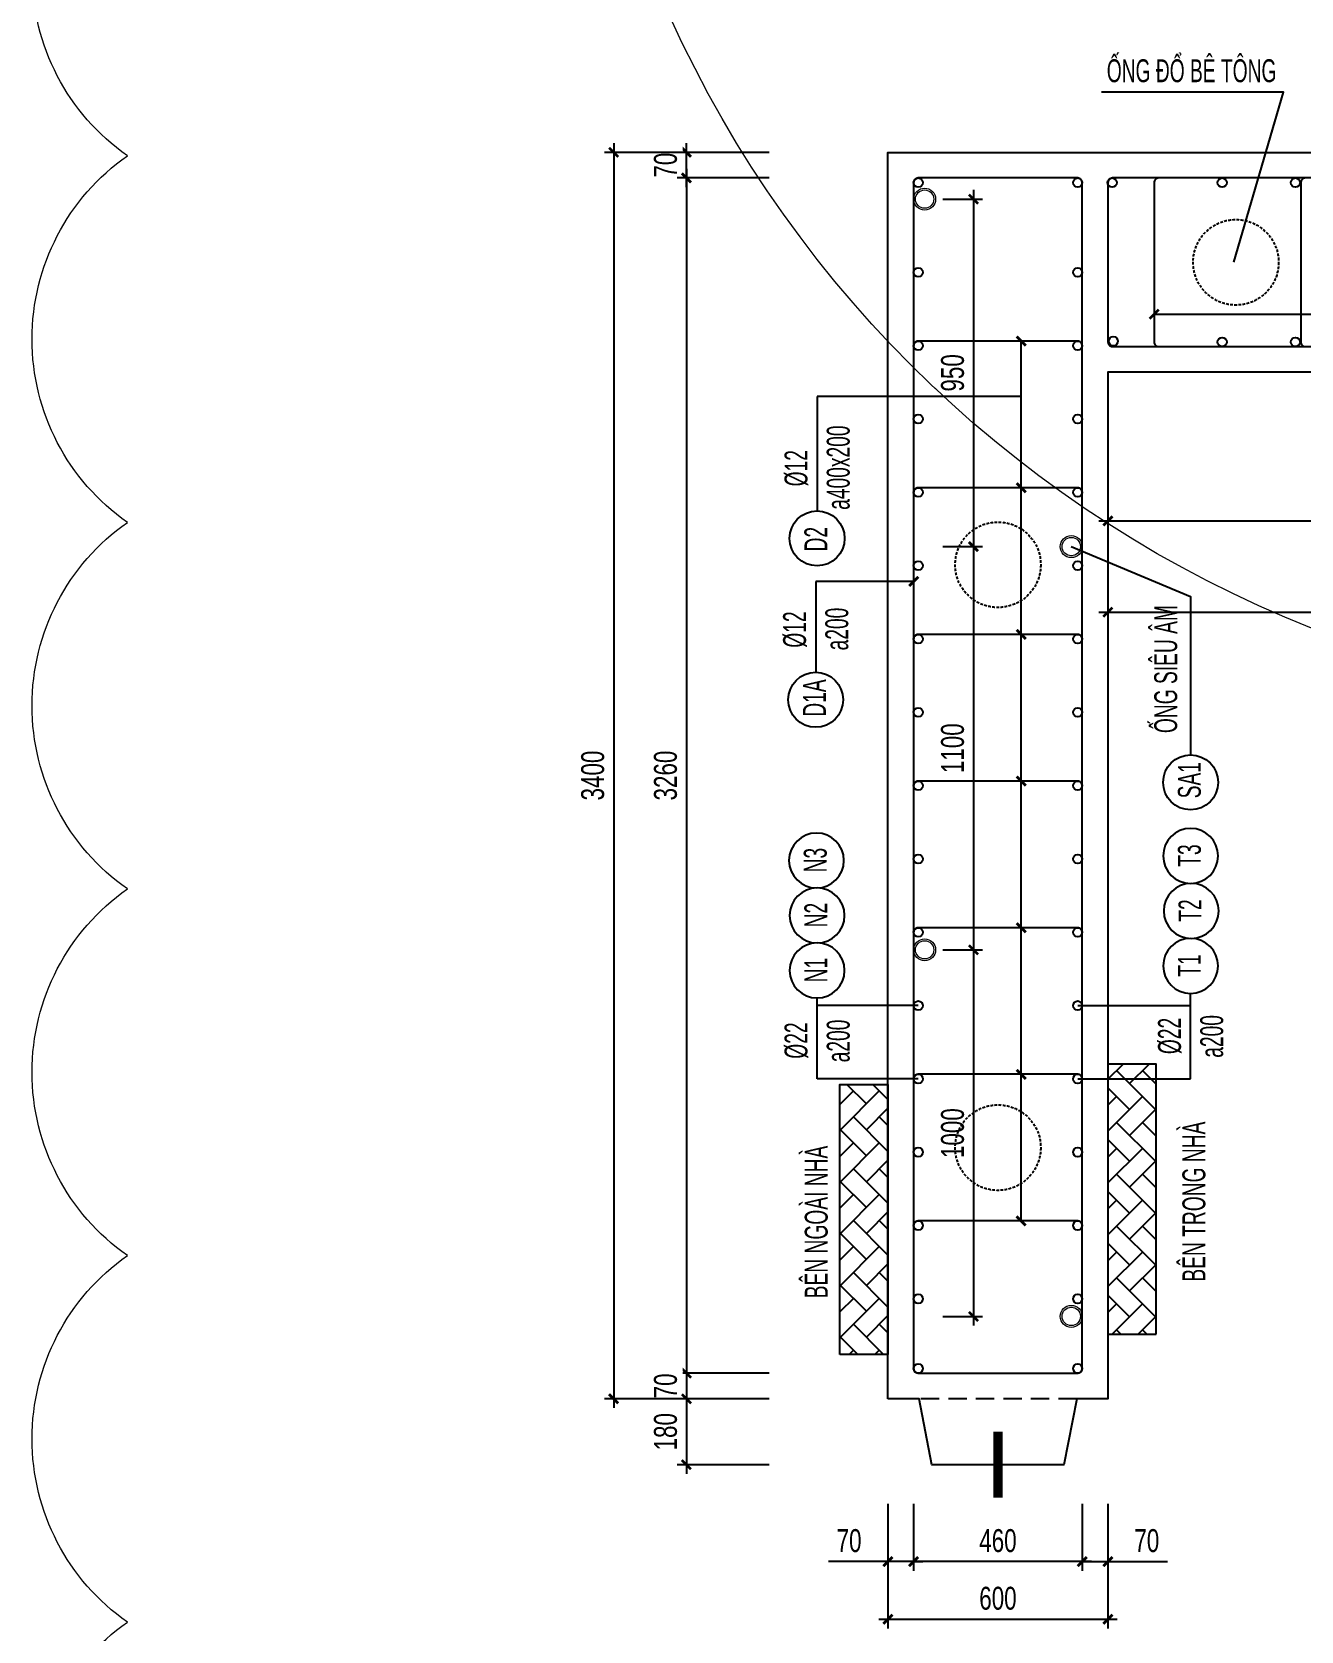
# Model space of a CAD drawing. Header units: millimetres. Extents: x -147841 to 368790, y -162721 to 84261.
# Drawn here: x 318106 to 321568, y -108874 to -104512 of the extents above; entities that cross this region are included whole.
import ezdxf
from ezdxf.enums import TextEntityAlignment as Align

# ---------------------------------------------------------------- set-up
doc = ezdxf.new("R2010")
doc.units = ezdxf.units.MM
doc.header["$LTSCALE"] = 1000
doc.header["$MEASUREMENT"] = 0
doc.header["$PDMODE"] = 1
doc.header["$PDSIZE"] = -10
doc.linetypes.add('DASHED', pattern=[0.75, 0.5, -0.25])
doc.linetypes.add('HIDDEN', pattern=[0.375, 0.25, -0.125])
doc.layers.get('0').update_dxf_attribs({"linetype": 'CONTINUOUS', "lineweight": 18})
doc.layers.get('DEFPOINTS').update_dxf_attribs({"color": 5, "linetype": 'CONTINUOUS', "lineweight": 18})
for name, color, linetype, lineweight in [('0-THAY', 7, 'CONTINUOUS', 18), ('ccu11-Dim', 8, 'CONTINUOUS', 18), ('DIM', 8, 'CONTINUOUS', 18)]:
    doc.layers.add(name, color=color, linetype=linetype, lineweight=lineweight)
for name, color, linetype in [('ccu11-Hatch', 250, 'CONTINUOUS'), ('ccu11-Khuat', 9, 'DASHED'), ('ccu11-Manh', 8, 'CONTINUOUS'), ('ccu11-Thep', 4, 'CONTINUOUS'), ('ccu11-Thepdai', 6, 'CONTINUOUS'), ('KC-Cotthep', 8, 'CONTINUOUS'), ('KC-Dim', 8, 'CONTINUOUS'), ('KC-Text', 31, 'CONTINUOUS'), ('KC-Thay', 7, 'CONTINUOUS')]:
    doc.layers.add(name, color=color, linetype=linetype)
doc.styles.add('ARIAL', font='arial.ttf', dxfattribs={"width": 0.7})
doc.styles.add('ccu11-dim', font='vnsimli.shx', dxfattribs={"width": 0.65, "bigfont": 'bigfont.shx'})
doc.dimstyles.new('2.5-25', dxfattribs={"dimscale": 25, "dimtxt": 2.5, "dimasz": 1, "dimexe": 1, "dimexo": 2, "dimgap": 1, "dimtad": 1, "dimdec": 1, "dimrnd": 5, "dimdsep": 46, "dimtxsty": 'ARIAL', "dimblk": 'ARCHTICK', "dimcen": -1, "dimdle": 1, "dimclrd": 256, "dimclre": 256, "dimclrt": 3, "dimadec": 0, "dimazin": 2, "dimtfac": 0.1, "dimtdec": 1, "dimtmove": 0, "dimatfit": 1, "dimldrblk": 'ARCHTICK', "dimfxl": 1, "dimtvp": 0.833333, "dimtfill": 1, "dimtolj": 1, "dimtzin": 12, "dimarcsym": 0})
doc.dimstyles.new('ccu11-100x4', dxfattribs={"dimscale": 100, "dimtxt": 2.5, "dimasz": 1, "dimexe": 1, "dimexo": 2, "dimgap": 1, "dimtad": 1, "dimdec": 0, "dimlfac": 0.25, "dimdsep": 46, "dimtxsty": 'ccu11-dim', "dimblk": 'ARCHTICK', "dimcen": -1, "dimdle": 1, "dimclrd": 256, "dimclre": 256, "dimclrt": 31, "dimadec": 0, "dimazin": 2, "dimtfac": 0.1, "dimtdec": 0, "dimtmove": 0, "dimatfit": 1, "dimldrblk": 'ARCHTICK', "dimfxl": 1, "dimtvp": 0.833333, "dimtolj": 1, "dimtzin": 12, "dimarcsym": 0})

# ---------------------------------------------------------------- blocks, each defined once
blk = doc.blocks.new('_ARCHTICK')
at = {"color": 0, "linetype": 'ByBlock', "const_width": 0.3}
blk.add_lwpolyline([(-0.5, -0.5), (0.5, 0.5)], dxfattribs=at)
blk = doc.blocks.new('*D719')
at = {"layer": 'DEFPOINTS', "color": 0, "linetype": 'ByBlock', "ltscale": 30, "transparency": 16777216}
for p in [(320167.3, -104840), (320167.3, -104910)]:
    blk.add_point(p, dxfattribs=at)
at = {"layer": 'KC-Dim', "linetype": 'ByBlock', "lineweight": -2, "ltscale": 30, "transparency": 16777216}
for p, q in [((319891.6, -104935), (319891.6, -104815)), ((320117.3, -104840), (319866.6, -104840)), ((320117.3, -104910), (319866.6, -104910))]:
    blk.add_line(p, q, dxfattribs=at)
at = {"layer": 'KC-Dim', "linetype": 'ByBlock', "lineweight": -2, "ltscale": 30, "transparency": 16777216, "xscale": 25, "yscale": 25, "zscale": 25}
for p, rotation in [((319891.6, -104840), 90), ((319891.6, -104910), 270)]:
    blk.add_blockref('_ARCHTICK', p, dxfattribs=dict(at, rotation=rotation))
at = {"layer": 'KC-Dim', "color": 3, "linetype": 'ByBlock', "ltscale": 30, "transparency": 16777216, "insert": (319834.7, -104875), "char_height": 62.5, "attachment_point": 5, "rotation": 90, "style": 'ARIAL', "bg_fill": 3, "box_fill_scale": 1.25, "bg_fill_color": 256, "bg_fill_true_color": 13158600, "bg_fill_transparency": 0}
blk.add_mtext('\\A1;70', dxfattribs=at)
at = {"layer": 'DEFPOINTS', "color": 0, "linetype": 'ByBlock', "ltscale": 30, "transparency": 16777216}
blk.add_point((319891.6, -104840), dxfattribs=at)
blk = doc.blocks.new('*D720')
at = {"layer": 'DEFPOINTS', "color": 0, "linetype": 'ByBlock', "ltscale": 30, "transparency": 16777216}
for p in [(320167.3, -104910), (319891.6, -108170), (320167.3, -108170)]:
    blk.add_point(p, dxfattribs=at)
at = {"layer": 'KC-Dim', "linetype": 'ByBlock', "lineweight": -2, "ltscale": 30, "transparency": 16777216}
for p, q in [((319891.6, -104885), (319891.6, -108195)), ((320117.3, -104910), (319866.6, -104910)), ((320117.3, -108170), (319866.6, -108170))]:
    blk.add_line(p, q, dxfattribs=at)
at = {"layer": 'KC-Dim', "linetype": 'ByBlock', "lineweight": -2, "ltscale": 30, "transparency": 16777216, "xscale": 25, "yscale": 25, "zscale": 25}
for p, rotation in [((319891.6, -104910), 90), ((319891.6, -108170), 270)]:
    blk.add_blockref('_ARCHTICK', p, dxfattribs=dict(at, rotation=rotation))
at = {"layer": 'KC-Dim', "color": 3, "linetype": 'ByBlock', "ltscale": 30, "transparency": 16777216, "insert": (319834.7, -106540), "char_height": 62.5, "attachment_point": 5, "rotation": 90, "style": 'ARIAL', "bg_fill": 3, "box_fill_scale": 1.25, "bg_fill_color": 256, "bg_fill_true_color": 13158600, "bg_fill_transparency": 0}
blk.add_mtext('\\A1;3260', dxfattribs=at)
blk = doc.blocks.new('*D721')
at = {"layer": 'DEFPOINTS', "color": 0, "linetype": 'ByBlock', "ltscale": 30, "transparency": 16777216}
for p in [(320441.4, -108476.5), (321041.4, -108476.5), (321041.4, -108841.5)]:
    blk.add_point(p, dxfattribs=at)
at = {"layer": 'KC-Dim', "linetype": 'ByBlock', "lineweight": -2, "ltscale": 30, "transparency": 16777216}
for p, q in [((320441.4, -108526.5), (320441.4, -108866.5)), ((321041.4, -108526.5), (321041.4, -108866.5)), ((320416.4, -108841.5), (321066.4, -108841.5))]:
    blk.add_line(p, q, dxfattribs=at)
at = {"layer": 'KC-Dim', "linetype": 'ByBlock', "lineweight": -2, "ltscale": 30, "transparency": 16777216, "xscale": 25, "yscale": 25, "zscale": 25, "rotation": 180}
blk.add_blockref('_ARCHTICK', (320441.4, -108841.5), dxfattribs=at)
at = {"layer": 'KC-Dim', "linetype": 'ByBlock', "lineweight": -2, "ltscale": 30, "transparency": 16777216, "xscale": 25, "yscale": 25, "zscale": 25}
blk.add_blockref('_ARCHTICK', (321041.4, -108841.5), dxfattribs=at)
at = {"layer": 'KC-Dim', "color": 3, "linetype": 'ByBlock', "ltscale": 30, "transparency": 16777216, "insert": (320741.4, -108784.6), "char_height": 62.5, "attachment_point": 5, "style": 'ARIAL', "bg_fill": 3, "box_fill_scale": 1.25, "bg_fill_color": 256, "bg_fill_true_color": 13158600, "bg_fill_transparency": 0}
blk.add_mtext('\\A1;600', dxfattribs=at)
blk = doc.blocks.new('*D722')
at = {"layer": 'DEFPOINTS', "color": 0, "linetype": 'ByBlock', "ltscale": 30, "transparency": 16777216}
for p in [(320511.4, -108476.5), (320971.4, -108476.5), (320511.4, -108684.3)]:
    blk.add_point(p, dxfattribs=at)
at = {"layer": 'KC-Dim', "linetype": 'ByBlock', "lineweight": -2, "ltscale": 30, "transparency": 16777216}
for p, q in [((320511.4, -108526.5), (320511.4, -108709.3)), ((320971.4, -108526.5), (320971.4, -108709.3)), ((320996.4, -108684.3), (320486.4, -108684.3))]:
    blk.add_line(p, q, dxfattribs=at)
at = {"layer": 'KC-Dim', "linetype": 'ByBlock', "lineweight": -2, "ltscale": 30, "transparency": 16777216, "xscale": 25, "yscale": 25, "zscale": 25, "rotation": 180}
blk.add_blockref('_ARCHTICK', (320511.4, -108684.3), dxfattribs=at)
at = {"layer": 'KC-Dim', "linetype": 'ByBlock', "lineweight": -2, "ltscale": 30, "transparency": 16777216, "xscale": 25, "yscale": 25, "zscale": 25}
blk.add_blockref('_ARCHTICK', (320971.4, -108684.3), dxfattribs=at)
at = {"layer": 'KC-Dim', "color": 3, "linetype": 'ByBlock', "ltscale": 30, "transparency": 16777216, "insert": (320741.4, -108627.4), "char_height": 62.5, "attachment_point": 5, "style": 'ARIAL', "bg_fill": 3, "box_fill_scale": 1.25, "bg_fill_color": 256, "bg_fill_true_color": 13158600, "bg_fill_transparency": 0}
blk.add_mtext('\\A1;460', dxfattribs=at)
blk = doc.blocks.new('*D723')
at = {"layer": 'DEFPOINTS', "color": 0, "linetype": 'ByBlock', "ltscale": 30, "transparency": 16777216}
for p in [(320971.4, -108476.5), (321041.4, -108476.5), (321041.4, -108684.3)]:
    blk.add_point(p, dxfattribs=at)
at = {"layer": 'KC-Dim', "linetype": 'ByBlock', "lineweight": -2, "ltscale": 30, "transparency": 16777216}
for p, q in [((320971.4, -108526.5), (320971.4, -108709.3)), ((321041.4, -108526.5), (321041.4, -108709.3)), ((320971.4, -108684.3), (320946.4, -108684.3)), ((320971.4, -108684.3), (321041.4, -108684.3)), ((321041.4, -108684.3), (321203.6, -108684.3))]:
    blk.add_line(p, q, dxfattribs=at)
at = {"layer": 'KC-Dim', "linetype": 'ByBlock', "lineweight": -2, "ltscale": 30, "transparency": 16777216, "xscale": 25, "yscale": 25, "zscale": 25}
blk.add_blockref('_ARCHTICK', (320971.4, -108684.3), dxfattribs=at)
at = {"layer": 'KC-Dim', "linetype": 'ByBlock', "lineweight": -2, "ltscale": 30, "transparency": 16777216, "xscale": 25, "yscale": 25, "zscale": 25, "rotation": 180}
blk.add_blockref('_ARCHTICK', (321041.4, -108684.3), dxfattribs=at)
at = {"layer": 'KC-Dim', "color": 3, "linetype": 'ByBlock', "ltscale": 30, "transparency": 16777216, "insert": (321147.5, -108627.4), "char_height": 62.5, "attachment_point": 5, "style": 'ARIAL', "bg_fill": 3, "box_fill_scale": 1.25, "bg_fill_color": 256, "bg_fill_true_color": 13158600, "bg_fill_transparency": 0}
blk.add_mtext('\\A1;70', dxfattribs=at)
blk = doc.blocks.new('*D724')
at = {"layer": 'DEFPOINTS', "color": 0, "linetype": 'ByBlock', "ltscale": 30, "transparency": 16777216}
for p in [(320441.4, -108476.5), (320511.4, -108476.5), (320441.4, -108684.3)]:
    blk.add_point(p, dxfattribs=at)
at = {"layer": 'KC-Dim', "linetype": 'ByBlock', "lineweight": -2, "ltscale": 30, "transparency": 16777216}
for p, q in [((320441.4, -108526.5), (320441.4, -108709.3)), ((320511.4, -108526.5), (320511.4, -108709.3)), ((320441.4, -108684.3), (320279.3, -108684.3)), ((320511.4, -108684.3), (320441.4, -108684.3)), ((320511.4, -108684.3), (320536.4, -108684.3))]:
    blk.add_line(p, q, dxfattribs=at)
at = {"layer": 'KC-Dim', "linetype": 'ByBlock', "lineweight": -2, "ltscale": 30, "transparency": 16777216, "xscale": 25, "yscale": 25, "zscale": 25}
blk.add_blockref('_ARCHTICK', (320441.4, -108684.3), dxfattribs=at)
at = {"layer": 'KC-Dim', "linetype": 'ByBlock', "lineweight": -2, "ltscale": 30, "transparency": 16777216, "xscale": 25, "yscale": 25, "zscale": 25, "rotation": 180}
blk.add_blockref('_ARCHTICK', (320511.4, -108684.3), dxfattribs=at)
at = {"layer": 'KC-Dim', "color": 3, "linetype": 'ByBlock', "ltscale": 30, "transparency": 16777216, "insert": (320335.3, -108627.4), "char_height": 62.5, "attachment_point": 5, "style": 'ARIAL', "bg_fill": 3, "box_fill_scale": 1.25, "bg_fill_color": 256, "bg_fill_true_color": 13158600, "bg_fill_transparency": 0}
blk.add_mtext('\\A1;70', dxfattribs=at)
blk = doc.blocks.new('*D725')
at = {"layer": 'DEFPOINTS', "color": 0, "ltscale": 3000, "transparency": 16777216}
for p in [(320167.3, -108170), (320167.3, -108240)]:
    blk.add_point(p, dxfattribs=at)
at = {"layer": 'KC-Dim', "lineweight": -2, "ltscale": 3000, "transparency": 16777216}
for p, q in [((320117.3, -108170), (319866.6, -108170)), ((319891.6, -108145), (319891.6, -108265)), ((320117.3, -108240), (319866.6, -108240))]:
    blk.add_line(p, q, dxfattribs=at)
at = {"layer": 'KC-Dim', "lineweight": -2, "ltscale": 3000, "transparency": 16777216, "xscale": 25, "yscale": 25, "zscale": 25}
for p, rotation in [((319891.6, -108170), 90), ((319891.6, -108240), 270)]:
    blk.add_blockref('_ARCHTICK', p, dxfattribs=dict(at, rotation=rotation))
at = {"layer": 'KC-Dim', "color": 3, "ltscale": 3000, "transparency": 16777216, "insert": (319834.7, -108205), "char_height": 62.5, "attachment_point": 5, "rotation": 90, "style": 'ARIAL', "bg_fill": 3, "box_fill_scale": 1.25, "bg_fill_color": 256, "bg_fill_true_color": 13158600, "bg_fill_transparency": 0}
blk.add_mtext('\\A1;70', dxfattribs=at)
at = {"layer": 'DEFPOINTS', "color": 0, "ltscale": 3000, "transparency": 16777216}
blk.add_point((319891.6, -108240), dxfattribs=at)
blk = doc.blocks.new('*D726')
at = {"layer": 'DEFPOINTS', "color": 0, "ltscale": 3000, "transparency": 16777216}
for p in [(320167.3, -108240), (319891.6, -108420), (320167.3, -108420)]:
    blk.add_point(p, dxfattribs=at)
at = {"layer": 'KC-Dim', "lineweight": -2, "ltscale": 3000, "transparency": 16777216}
for p, q in [((319891.6, -108215), (319891.6, -108445)), ((320117.3, -108240), (319866.6, -108240)), ((320117.3, -108420), (319866.6, -108420))]:
    blk.add_line(p, q, dxfattribs=at)
at = {"layer": 'KC-Dim', "color": 3, "ltscale": 3000, "transparency": 16777216, "insert": (319834.7, -108330), "char_height": 62.5, "attachment_point": 5, "rotation": 90, "style": 'ARIAL', "bg_fill": 3, "box_fill_scale": 1.25, "bg_fill_color": 256, "bg_fill_true_color": 13158600, "bg_fill_transparency": 0}
blk.add_mtext('\\A1;180', dxfattribs=at)
at = {"layer": 'KC-Dim', "lineweight": -2, "ltscale": 3000, "transparency": 16777216, "xscale": 25, "yscale": 25, "zscale": 25}
for p, rotation in [((319891.6, -108240), 90), ((319891.6, -108420), 270)]:
    blk.add_blockref('_ARCHTICK', p, dxfattribs=dict(at, rotation=rotation))
blk = doc.blocks.new('*D727')
at = {"layer": 'DEFPOINTS', "color": 0, "ltscale": 3000, "transparency": 16777216}
for p in [(320167.3, -104840), (319693.1, -108240), (320167.3, -108240)]:
    blk.add_point(p, dxfattribs=at)
at = {"layer": 'DIM', "lineweight": -2, "ltscale": 3000, "transparency": 16777216}
for p, q in [((319693.1, -104815), (319693.1, -108265)), ((320117.3, -104840), (319668.1, -104840)), ((320117.3, -108240), (319668.1, -108240))]:
    blk.add_line(p, q, dxfattribs=at)
at = {"layer": 'DIM', "lineweight": -2, "ltscale": 3000, "transparency": 16777216, "xscale": 25, "yscale": 25, "zscale": 25}
for p, rotation in [((319693.1, -104840), 90), ((319693.1, -108240), 270)]:
    blk.add_blockref('_ARCHTICK', p, dxfattribs=dict(at, rotation=rotation))
at = {"layer": 'DIM', "color": 3, "ltscale": 3000, "transparency": 16777216, "insert": (319636.1, -106540), "char_height": 62.5, "attachment_point": 5, "rotation": 90, "style": 'ARIAL', "bg_fill": 3, "box_fill_scale": 1.25, "bg_fill_color": 256, "bg_fill_true_color": 13158600, "bg_fill_transparency": 0}
blk.add_mtext('\\A1;3400', dxfattribs=at)
blk = doc.blocks.new('A$C260038B3')
at = {"layer": '0-THAY', "linetype": 'Continuous'}
for radius in [120, 100]:
    blk.add_circle((0, 0), radius, dxfattribs=at)
blk = doc.blocks.new('*D705')
at = {"layer": 'DEFPOINTS', "color": 0, "linetype": 'ByBlock', "ltscale": 30, "transparency": 16777216}
for p in [(320541.4, -104967.6), (320541.4, -105915.5), (320674.7, -105915.5)]:
    blk.add_point(p, dxfattribs=at)
at = {"layer": 'KC-Dim', "linetype": 'ByBlock', "lineweight": -2, "ltscale": 30, "transparency": 16777216}
for p, q in [((320674.7, -104942.6), (320674.7, -105940.5)), ((320591.4, -104967.6), (320699.7, -104967.6)), ((320591.4, -105915.5), (320699.7, -105915.5))]:
    blk.add_line(p, q, dxfattribs=at)
at = {"layer": 'KC-Dim', "linetype": 'ByBlock', "lineweight": -2, "ltscale": 30, "transparency": 16777216, "xscale": 25, "yscale": 25, "zscale": 25}
for p, rotation in [((320674.7, -104967.6), 90), ((320674.7, -105915.5), 270)]:
    blk.add_blockref('_ARCHTICK', p, dxfattribs=dict(at, rotation=rotation))
at = {"layer": 'KC-Dim', "color": 3, "linetype": 'ByBlock', "ltscale": 30, "transparency": 16777216, "insert": (320617.8, -105441.6), "char_height": 62.5, "attachment_point": 5, "rotation": 90, "style": 'ARIAL', "bg_fill": 3, "box_fill_scale": 1.25, "bg_fill_color": 256, "bg_fill_true_color": 13158600, "bg_fill_transparency": 0}
blk.add_mtext('\\A1;950', dxfattribs=at)
blk = doc.blocks.new('*D706')
at = {"layer": 'DEFPOINTS', "color": 0, "linetype": 'ByBlock', "ltscale": 30, "transparency": 16777216}
for p in [(320541.4, -105915.5), (320541.4, -107015.5), (320674.7, -107015.5)]:
    blk.add_point(p, dxfattribs=at)
at = {"layer": 'KC-Dim', "linetype": 'ByBlock', "lineweight": -2, "ltscale": 30, "transparency": 16777216}
for p, q in [((320674.7, -105890.5), (320674.7, -107040.5)), ((320591.4, -105915.5), (320699.7, -105915.5)), ((320591.4, -107015.5), (320699.7, -107015.5))]:
    blk.add_line(p, q, dxfattribs=at)
at = {"layer": 'KC-Dim', "linetype": 'ByBlock', "lineweight": -2, "ltscale": 30, "transparency": 16777216, "xscale": 25, "yscale": 25, "zscale": 25}
for p, rotation in [((320674.7, -105915.5), 90), ((320674.7, -107015.5), 270)]:
    blk.add_blockref('_ARCHTICK', p, dxfattribs=dict(at, rotation=rotation))
at = {"layer": 'KC-Dim', "color": 3, "linetype": 'ByBlock', "ltscale": 30, "transparency": 16777216, "insert": (320617.8, -106465.5), "char_height": 62.5, "attachment_point": 5, "rotation": 90, "style": 'ARIAL', "bg_fill": 3, "box_fill_scale": 1.25, "bg_fill_color": 256, "bg_fill_true_color": 13158600, "bg_fill_transparency": 0}
blk.add_mtext('\\A1;1100', dxfattribs=at)
blk = doc.blocks.new('*D707')
at = {"layer": 'DEFPOINTS', "color": 0, "linetype": 'ByBlock', "ltscale": 30, "transparency": 16777216}
for p in [(320541.4, -107015.5), (320541.4, -108015.5), (320674.7, -108015.5)]:
    blk.add_point(p, dxfattribs=at)
at = {"layer": 'KC-Dim', "linetype": 'ByBlock', "lineweight": -2, "ltscale": 30, "transparency": 16777216}
for p, q in [((320674.7, -106990.5), (320674.7, -108040.5)), ((320591.4, -107015.5), (320699.7, -107015.5)), ((320591.4, -108015.5), (320699.7, -108015.5))]:
    blk.add_line(p, q, dxfattribs=at)
at = {"layer": 'KC-Dim', "linetype": 'ByBlock', "lineweight": -2, "ltscale": 30, "transparency": 16777216, "xscale": 25, "yscale": 25, "zscale": 25}
for p, rotation in [((320674.7, -107015.5), 90), ((320674.7, -108015.5), 270)]:
    blk.add_blockref('_ARCHTICK', p, dxfattribs=dict(at, rotation=rotation))
at = {"layer": 'KC-Dim', "color": 3, "linetype": 'ByBlock', "ltscale": 30, "transparency": 16777216, "insert": (320617.8, -107515.5), "char_height": 62.5, "attachment_point": 5, "rotation": 90, "style": 'ARIAL', "bg_fill": 3, "box_fill_scale": 1.25, "bg_fill_color": 256, "bg_fill_true_color": 13158600, "bg_fill_transparency": 0}
blk.add_mtext('\\A1;1000', dxfattribs=at)
blk = doc.blocks.new('*D708')
at = {"layer": 'DEFPOINTS', "color": 0, "linetype": 'ByBlock', "ltscale": 30, "transparency": 16777216}
for p in [(321041.4, -105440), (325565.5, -105596.9), (325565.5, -105845.6)]:
    blk.add_point(p, dxfattribs=at)
at = {"layer": 'KC-Dim', "linetype": 'ByBlock', "lineweight": -2, "ltscale": 30, "transparency": 16777216}
for p, q in [((321041.4, -105490), (321041.4, -105870.6)), ((325565.5, -105646.9), (325565.5, -105870.6)), ((321016.4, -105845.6), (325590.5, -105845.6))]:
    blk.add_line(p, q, dxfattribs=at)
at = {"layer": 'KC-Dim', "linetype": 'ByBlock', "lineweight": -2, "ltscale": 30, "transparency": 16777216, "xscale": 25, "yscale": 25, "zscale": 25, "rotation": 180}
blk.add_blockref('_ARCHTICK', (321041.4, -105845.6), dxfattribs=at)
at = {"layer": 'KC-Dim', "linetype": 'ByBlock', "lineweight": -2, "ltscale": 30, "transparency": 16777216, "xscale": 25, "yscale": 25, "zscale": 25}
blk.add_blockref('_ARCHTICK', (325565.5, -105845.6), dxfattribs=at)
at = {"layer": 'KC-Dim', "color": 3, "linetype": 'ByBlock', "ltscale": 30, "transparency": 16777216, "insert": (323303.5, -105788.7), "char_height": 62.5, "attachment_point": 5, "style": 'ARIAL', "bg_fill": 3, "box_fill_scale": 1.25, "bg_fill_color": 256, "bg_fill_true_color": 13158600, "bg_fill_transparency": 0}
blk.add_mtext('\\A1;4525', dxfattribs=at)
blk = doc.blocks.new('*D709')
at = {"layer": 'DEFPOINTS', "color": 0, "linetype": 'ByBlock', "ltscale": 30, "transparency": 16777216}
for p in [(321041.4, -105596.9), (325635.5, -105596.9), (325635.5, -106094.2)]:
    blk.add_point(p, dxfattribs=at)
at = {"layer": 'KC-Dim', "linetype": 'ByBlock', "lineweight": -2, "ltscale": 30, "transparency": 16777216}
for p, q in [((321041.4, -105646.9), (321041.4, -106119.2)), ((325635.5, -105646.9), (325635.5, -106119.2)), ((321016.4, -106094.2), (325660.5, -106094.2))]:
    blk.add_line(p, q, dxfattribs=at)
at = {"layer": 'KC-Dim', "linetype": 'ByBlock', "lineweight": -2, "ltscale": 30, "transparency": 16777216, "xscale": 25, "yscale": 25, "zscale": 25, "rotation": 180}
blk.add_blockref('_ARCHTICK', (321041.4, -106094.2), dxfattribs=at)
at = {"layer": 'KC-Dim', "linetype": 'ByBlock', "lineweight": -2, "ltscale": 30, "transparency": 16777216, "xscale": 25, "yscale": 25, "zscale": 25}
blk.add_blockref('_ARCHTICK', (325635.5, -106094.2), dxfattribs=at)
at = {"layer": 'KC-Dim', "color": 3, "linetype": 'ByBlock', "ltscale": 30, "transparency": 16777216, "insert": (323338.5, -106037.3), "char_height": 62.5, "attachment_point": 5, "style": 'ARIAL', "bg_fill": 3, "box_fill_scale": 1.25, "bg_fill_color": 256, "bg_fill_true_color": 13158600, "bg_fill_transparency": 0}
blk.add_mtext('\\A1;4595', dxfattribs=at)
blk = doc.blocks.new('*U703')
at = {"layer": 'ccu11-Thepdai', "flags": 128}
blk.add_lwpolyline([(50, 230), (-37.5, 230, 0.414214), (-50, 217.5), (-50, -114.4), (-50, -217.5, 0.414214), (-37.5, -230), (50, -230)], format="xyb", dxfattribs=at)
blk = doc.blocks.new('*U704')
at = {"layer": 'DIM', "color": 0, "linetype": 'ByBlock', "lineweight": -2, "transparency": 16777216}
for p in [(0, 0), (400, 0), (800, 0), (1200, 0), (1600, 0), (2000, 0)]:
    blk.add_blockref('*U703', p, dxfattribs=at)
blk = doc.blocks.new('att_thep_2')
blk.add_circle((-300, 0), 300)
at = {"color": 3, "style": 'ARIAL', "width": 0.6}
blk.add_attdef('DK', text='', height=250, dxfattribs=at).set_placement((467, 105), align=Align.CENTER)
at = {"color": 31, "style": 'ARIAL', "width": 0.6}
blk.add_attdef('SH', text='', height=250, dxfattribs=at).set_placement((-281, -111), align=Align.CENTER)
at = {"color": 2, "style": 'ARIAL', "width": 0.6}
blk.add_attdef('KC', text='', height=250, dxfattribs=at).set_placement((472, -355), align=Align.CENTER)

msp = doc.modelspace()

# ---------------------------------------------------------------- hatches: boundary and pattern name
at = {"layer": 'ccu11-Hatch', "ltscale": 3000}
h = msp.add_hatch(dxfattribs=at)
h.set_pattern_fill('AR-HBONE', color=256, scale=12.5, angle=90, style=0)
h.set_pattern_definition([(45, (308938.27, -175121.04), (70.710678, 1e-15), [150, -50]), (315, (308973.627, -175085.686), (70.710678, 1e-15), [150, -50])])
h.paths.add_polyline_path([(321173.02, -107327.04), (321173.02, -108063.79), (321041.42, -108063.79), (321041.42, -107327.04)])
h = msp.add_hatch(dxfattribs=at)
h.set_pattern_fill('AR-HBONE', color=256, scale=12.5, angle=90, style=0)
h.set_pattern_definition([(135, (332544.576, -175176.67), (-70.710678, 1e-14), [150, -50]), (225, (332509.22, -175141.315), (-70.710678, 1e-14), [150, -50])])
h.paths.add_polyline_path([(320309.83, -107382.67), (320309.83, -108119.42), (320441.42, -108119.42), (320441.42, -107382.67)])

# ---------------------------------------------------------------- linework, layer by layer
for points in [[(321173.02, -108063.79), (321173.02, -107327.04), (321041.42, -107327.04), (321041.42, -108063.79)], [(320309.83, -108119.42), (320309.83, -107382.67), (320441.42, -107382.67), (320441.42, -108119.42)]]:
    msp.add_lwpolyline(points, close=True, dxfattribs=at)
at = {"layer": 'ccu11-Khuat', "ltscale": 0.1}
msp.add_line((320956.42, -108239.99), (320526.42, -108239.99), dxfattribs=at)
at = {"layer": 'ccu11-Manh', "ltscale": 10}
msp.add_line((321167.48, -105281.69), (325167.48, -105281.69), dxfattribs=at)
at = {"layer": 'ccu11-Manh'}
msp.add_lwpolyline([(321384.95, -105139.99), (321520.42, -104675.65), (321023.88, -104675.65)], dxfattribs=at)
at = {"layer": 'ccu11-Thep', "const_width": 25}
msp.add_lwpolyline([(320741.42, -108329.99), (320741.42, -108509.99)], dxfattribs=at)
at = {"layer": 'ccu11-Thep'}
for centre in [(320523.92, -104922.49), (320958.92, -104922.49), (321052.98, -104922.49), (321352.98, -104922.49), (321552.98, -104922.49), (320523.92, -105167.49), (320958.92, -105167.49), (320523.92, -105367.49), (320958.92, -105367.49), (321056.11, -105355.23), (321352.98, -105357.49), (321552.98, -105357.49), (320523.92, -105567.49), (320958.92, -105567.49), (320523.92, -105767.49), (320958.92, -105767.49), (320523.92, -105967.49), (320958.92, -105967.49), (320523.92, -106167.49), (320958.92, -106167.49), (320523.92, -106367.49), (320958.92, -106367.49), (320523.92, -106567.49), (320958.92, -106567.49), (320523.92, -106767.49), (320958.92, -106767.49), (320523.92, -106967.49), (320958.92, -106967.49), (320523.92, -107167.49), (320958.92, -107167.49), (320523.92, -107367.49), (320958.92, -107367.49), (320523.92, -107567.49), (320958.92, -107567.49), (320523.92, -107767.49), (320958.92, -107767.49), (320523.92, -107967.49), (320958.92, -107967.49), (320523.92, -108157.49), (320958.92, -108157.49)]:
    msp.add_circle(centre, 12.5, dxfattribs=at)
at = {"layer": 'ccu11-Thep', "linetype": 'HIDDEN', "ltscale": 0.03}
msp.add_circle((321390.53, -105139.99, 242.3), 116.6, dxfattribs=at)
at = {"layer": 'ccu11-Thepdai'}
for points in [[(320511.42, -104922.49), (320511.42, -108157.49, 0.4142136), (320523.92, -108169.99), (320958.92, -108169.99, 0.4142136), (320971.42, -108157.49), (320971.42, -104922.49, 0.4142136), (320958.92, -104909.99), (320523.92, -104909.99, 0.4142136)], [(321053.92, -105369.99), (323554.98, -105369.99, 0.4142136), (323567.48, -105357.49), (323567.48, -104922.49, 0.4142136), (323554.98, -104909.99), (321053.92, -104909.99, 0.4142136), (321041.42, -104922.49), (321041.42, -105357.49, 0.4142136)]]:
    msp.add_lwpolyline(points, format="xyb", close=True, dxfattribs=at)
at = {"layer": 'ccu11-Thepdai', "flags": 128}
for points in [[(320971.42, -105454.99), (320971.42, -105367.49, 0.4142136), (320958.92, -105354.99), (320627, -105354.99), (320523.92, -105354.99, 0.4142136), (320511.42, -105367.49), (320511.42, -105454.99)], [(320971.42, -105854.99), (320971.42, -105767.49, 0.4142136), (320958.92, -105754.99), (320627, -105754.99), (320523.92, -105754.99, 0.4142136), (320511.42, -105767.49), (320511.42, -105854.99)], [(320971.42, -106254.99), (320971.42, -106167.49, 0.4142136), (320958.92, -106154.99), (320627, -106154.99), (320523.92, -106154.99, 0.4142136), (320511.42, -106167.49), (320511.42, -106254.99)], [(320971.42, -106654.99), (320971.42, -106567.49, 0.4142136), (320958.92, -106554.99), (320627, -106554.99), (320523.92, -106554.99, 0.4142136), (320511.42, -106567.49), (320511.42, -106654.99)], [(320971.42, -107054.99), (320971.42, -106967.49, 0.4142136), (320958.92, -106954.99), (320627, -106954.99), (320523.92, -106954.99, 0.4142136), (320511.42, -106967.49), (320511.42, -107054.99)], [(320971.42, -107454.99), (320971.42, -107367.49, 0.4142136), (320958.92, -107354.99), (320627, -107354.99), (320523.92, -107354.99, 0.4142136), (320511.42, -107367.49), (320511.42, -107454.99)], [(320971.42, -107854.99), (320971.42, -107767.49, 0.4142136), (320958.92, -107754.99), (320627, -107754.99), (320523.92, -107754.99, 0.4142136), (320511.42, -107767.49), (320511.42, -107854.99)]]:
    msp.add_lwpolyline(points, format="xyb", dxfattribs=at)
at = {"layer": 'DEFPOINTS', "color": 1, "flags": 128}
msp.add_lwpolyline([(318366.66, -109849.42, -0.5205671), (318366.66, -108849.42, -0.5205671), (318366.66, -107849.42, -0.5205671), (318366.66, -106849.42, -0.5205671), (318366.66, -105849.42, -0.5205671), (318366.66, -104849.42, -0.5205671), (318366.66, -103849.42, -0.5205671), (318366.66, -102849.42, -0.5205671), (318366.66, -101849.42, -0.5205671), (318366.66, -100849.42, -0.5205671), (318366.66, -99849.42, -0.5205671)], format="xyb", dxfattribs=at)
at = {"layer": 'KC-Dim', "linetype": 'ByBlock', "ltscale": 30}
msp.add_lwpolyline([(320804.85, -107754.99), (320804.85, -105354.99)], dxfattribs=at)
at = {"layer": 'KC-Thay', "flags": 128}
msp.add_lwpolyline([(320441.42, -108239.99), (320441.42, -104839.99), (325635.48, -104839.99), (325635.48, -104924.99), (325815.48, -104959.99), (325815.48, -105319.99), (325635.48, -105354.99), (325635.48, -105439.99), (321041.42, -105439.99), (321041.42, -108239.99), (320956.42, -108239.99), (320921.42, -108419.99), (320561.42, -108419.99), (320526.42, -108239.99), (320441.42, -108239.99)], dxfattribs=at)

# ---------------------------------------------------------------- block references
at = {"layer": 'ccu11-Dim', "ltscale": 3000, "xscale": 0.25, "yscale": 0.25, "zscale": 0.25, "rotation": 270}
for p in [(320541.42, -104967.64), (320941.42, -105915.46), (320541.42, -107015.46), (320941.42, -108015.46)]:
    msp.add_blockref('A$C260038B3', p, dxfattribs=at)
at = {"layer": 'ccu11-Manh', "ltscale": 3000, "xscale": 25, "yscale": 25, "zscale": 25}
msp.add_blockref('_ARCHTICK', (321167.48, -105281.69), dxfattribs=at)
at = {"layer": 'DIM'}
msp.add_blockref('*U704', (321217.48, -105139.99), dxfattribs=at)
at = {"layer": 'KC-Cotthep'}
ref = msp.add_blockref('att_thep_2', (321267.01, -106483.61), dxfattribs=dict(at, xscale=0.25, yscale=0.25, zscale=0.25, rotation=90))
ref.add_attrib('SH', 'SA1', dxfattribs={"layer": '0', "color": 31, "height": 62.5, "rotation": 90, "style": 'ARIAL', "width": 0.6}).set_placement((321294.87, -106552.62), align=Align.CENTER)
ref = msp.add_blockref('att_thep_2', (321267.01, -106834.26), dxfattribs=dict(at, xscale=-0.25, yscale=0.25, zscale=0.25, rotation=90))
ref.add_attrib('SH', 'T3', dxfattribs={"layer": '0', "color": 31, "height": 62.5, "rotation": 90, "style": 'ARIAL', "width": 0.6}).set_placement((321294.87, -106758.23), align=Align.CENTER)
ref = msp.add_blockref('att_thep_2', (321268.68, -106984.24), dxfattribs=dict(at, xscale=-0.25, yscale=0.25, zscale=0.25, rotation=90))
ref.add_attrib('SH', 'T2', dxfattribs={"layer": '0', "color": 31, "height": 62.5, "rotation": 90, "style": 'ARIAL', "width": 0.6}).set_placement((321296.55, -106908.21), align=Align.CENTER)
ref = msp.add_blockref('att_thep_2', (321267.01, -107134.22), dxfattribs=dict(at, xscale=-0.25, yscale=0.25, zscale=0.25, rotation=90))
ref.add_attrib('KC', 'a200', dxfattribs={"layer": '0', "color": 2, "height": 62.5, "rotation": 90, "style": 'ARIAL', "width": 0.6}).set_placement((321355.83, -107251.57), align=Align.CENTER)
ref.add_attrib('DK', '%%C22', dxfattribs={"layer": '0', "color": 2, "height": 62.5, "rotation": 90, "style": 'ARIAL', "width": 0.6}).set_placement((321240.65, -107250.49), align=Align.CENTER)
ref.add_attrib('SH', 'T1', dxfattribs={"layer": '0', "color": 31, "height": 62.5, "rotation": 90, "style": 'ARIAL', "width": 0.6}).set_placement((321294.87, -107058.19), align=Align.CENTER)
at = {"layer": 'KC-Dim', "linetype": 'ByBlock', "ltscale": 30, "xscale": 25, "yscale": 25, "zscale": 25, "rotation": 270}
for p in [(320804.85, -105354.99), (320804.85, -105754.99), (320804.85, -106154.99), (320804.85, -106554.99), (320804.85, -106954.99), (320804.85, -107354.99), (320804.85, -107754.99)]:
    msp.add_blockref('_ARCHTICK', p, dxfattribs=at)

# ---------------------------------------------------------------- texts
at = {"layer": 'KC-Text', "color": 1, "style": 'ARIAL', "width": 0.6}
msp.add_text('ỐNG ĐỔ BÊ TÔNG', height=62.5, dxfattribs=at).set_placement((321038.33, -104648.63))
for s, p in [('BÊN TRONG NHÀ', (321307.17, -107702.27)), ('BÊN NGOÀI NHÀ', (320276.87, -107757.9))]:
    msp.add_text(s, height=62.5, rotation=90, dxfattribs=at).set_placement(p, align=Align.CENTER)

# ---------------------------------------------------------------- dimensions: what is measured, and where the dimension line sits
at = {"layer": 'KC-Dim', "linetype": 'ByBlock', "ltscale": 30}
dim = msp.add_linear_dim(base=(319891.63, -104839.99), p1=(320167.26, -104909.99), p2=(320167.26, -104839.99), angle=90, dimstyle='2.5-25', dxfattribs=at)
dim.commit()
dim.dimension.update_dxf_attribs({"geometry": '*D719', "text_midpoint": (319891.63, -104874.99), "dimtype": 160})

# ---------------------------------------------------------------- leaders
at = {"layer": 'ccu11-Manh', "ltscale": 10}
for points in [[(320958.92, -107167.49), (321267.01, -107167.49), (321267.01, -107134.22)], [(320958.92, -107367.49), (321267.01, -107367.49), (321267.01, -107134.26)]]:
    msp.add_leader(points, dimstyle='ccu11-100x4', override={"dimgap": 1, "dimtad": 0, "dimldrblk": 'None'}, dxfattribs=at)

# ---------------------------------------------------------------- next in the draw order: dimensions: what is measured, and where the dimension line sits
at = {"layer": 'KC-Dim', "linetype": 'ByBlock', "ltscale": 30}
for base, p1, p2, angle, picture, middle in [((319891.63, -108169.99), (320167.26, -104909.99), (320167.26, -108169.99), 270, '*D720', (319834.69, -106539.99)), ((320674.66, -105915.46), (320541.42, -104967.64), (320541.42, -105915.46), 90, '*D705', (320617.75, -105441.55))]:
    dim = msp.add_linear_dim(base=base, p1=p1, p2=p2, angle=angle, dimstyle='2.5-25', dxfattribs=at)
    dim.commit()
    dim.dimension.update_dxf_attribs({"geometry": picture, "text_midpoint": middle})
for base, p1, p2, picture, middle in [((325565.48, -105845.61), (321041.42, -105439.99), (325565.48, -105596.9), '*D708', (323303.45, -105788.7)), ((321041.42, -108841.49), (320441.42, -108476.49), (321041.42, -108476.49), '*D721', (320741.42, -108784.58))]:
    dim = msp.add_linear_dim(base=base, p1=p1, p2=p2, dimstyle='2.5-25', dxfattribs=at)
    dim.commit()
    dim.dimension.update_dxf_attribs({"geometry": picture, "text_midpoint": middle})

# ---------------------------------------------------------------- next in the draw order: dimensions: what is measured, and where the dimension line sits
for base, p1, p2, picture, middle in [((325635.48, -106094.16), (321041.42, -105596.9), (325635.48, -105596.9), '*D709', (323338.45, -106037.25)), ((320511.42, -108684.33), (320971.42, -108476.49), (320511.42, -108476.49), '*D722', (320741.42, -108627.42))]:
    dim = msp.add_linear_dim(base=base, p1=p1, p2=p2, dimstyle='2.5-25', dxfattribs=at)
    dim.commit()
    dim.dimension.update_dxf_attribs({"geometry": picture, "text_midpoint": middle})
dim = msp.add_linear_dim(base=(320674.66, -107015.46), p1=(320541.42, -105915.46), p2=(320541.42, -107015.46), angle=90, dimstyle='2.5-25', dxfattribs=at)
dim.commit()
dim.dimension.update_dxf_attribs({"geometry": '*D706', "text_midpoint": (320617.75, -106465.46)})
at = {"layer": 'KC-Dim', "ltscale": 3000}
dim = msp.add_linear_dim(base=(319891.63, -108239.99), p1=(320167.26, -108169.99), p2=(320167.26, -108239.99), angle=270, dimstyle='2.5-25', dxfattribs=at)
dim.commit()
dim.dimension.update_dxf_attribs({"geometry": '*D725', "text_midpoint": (319891.63, -108204.99), "dimtype": 160})

# ---------------------------------------------------------------- next in the draw order: leaders
at = {"layer": 'ccu11-Manh', "ltscale": 10}
msp.add_leader([(320804.85, -105506.43), (320248.05, -105506.43), (320248.05, -105818.09)], dimstyle='ccu11-100x4', override={"dimgap": 1, "dimtad": 0, "dimldrblk": 'None'}, dxfattribs=at)

# ---------------------------------------------------------------- next in the draw order: linework, layer by layer
at = {"layer": 'ccu11-Manh', "ltscale": 10, "flags": 128}
msp.add_lwpolyline([(320941.42, -105915.46), (321267.01, -106051.76), (321267.01, -106483.61)], dxfattribs=at)
at = {"layer": 'ccu11-Thep', "linetype": 'HIDDEN', "ltscale": 0.03}
msp.add_circle((320741.42, -105965.04, 242.3), 116.6, dxfattribs=at)

# ---------------------------------------------------------------- next in the draw order: texts
at = {"layer": 'KC-Cotthep', "style": 'ARIAL', "width": 0.6}
msp.add_text('ỐNG SIÊU ÂM', height=62.5, rotation=90, dxfattribs=at).set_placement((321230.36, -106249.64), align=Align.CENTER)

# ---------------------------------------------------------------- next in the draw order: dimensions: what is measured, and where the dimension line sits
at = {"layer": 'KC-Dim', "linetype": 'ByBlock', "ltscale": 30}
dim = msp.add_linear_dim(base=(320674.66, -108015.46), p1=(320541.42, -107015.46), p2=(320541.42, -108015.46), angle=90, dimstyle='2.5-25', dxfattribs=at)
dim.commit()
dim.dimension.update_dxf_attribs({"geometry": '*D707', "text_midpoint": (320617.75, -107515.46)})
at = {"layer": 'KC-Dim', "ltscale": 3000}
dim = msp.add_linear_dim(base=(319891.63, -108419.99), p1=(320167.26, -108239.99), p2=(320167.26, -108419.99), angle=270, dimstyle='2.5-25', override={"dimtmove": 1}, dxfattribs=at)
dim.commit()
dim.dimension.update_dxf_attribs({"geometry": '*D726', "text_midpoint": (319891.63, -108329.99), "dimtype": 160})
at = {"layer": 'KC-Dim', "linetype": 'ByBlock', "ltscale": 30}
for base, p1, p2, picture, middle in [((320441.42, -108684.33), (320511.42, -108476.49), (320441.42, -108476.49), '*D724', (320335.34, -108627.42)), ((321041.42, -108684.33), (320971.42, -108476.49), (321041.42, -108476.49), '*D723', (321147.51, -108627.42))]:
    dim = msp.add_linear_dim(base=base, p1=p1, p2=p2, dimstyle='2.5-25', dxfattribs=at)
    dim.commit()
    dim.dimension.update_dxf_attribs({"geometry": picture, "text_midpoint": middle})

# ---------------------------------------------------------------- next in the draw order: leaders
msp.add_leader([(320511.42, -106010.47), (320244.14, -106010.47), (320244.14, -106258.36)], dimstyle='2.5-25', dxfattribs=at)

# ---------------------------------------------------------------- next in the draw order: linework, layer by layer
at = {"layer": 'ccu11-Thep', "linetype": 'HIDDEN', "ltscale": 0.03}
msp.add_circle((320741.42, -107554.99), 116.6, dxfattribs=at)

# ---------------------------------------------------------------- next in the draw order: dimensions: what is measured, and where the dimension line sits
at = {"layer": 'DIM', "ltscale": 3000}
dim = msp.add_linear_dim(base=(319693.08, -108239.99), p1=(320167.26, -104839.99), p2=(320167.26, -108239.99), angle=270, dimstyle='2.5-25', dxfattribs=at)
dim.commit()
dim.dimension.update_dxf_attribs({"geometry": '*D727', "text_midpoint": (319636.14, -106539.99)})

# ---------------------------------------------------------------- next in the draw order: leaders
at = {"layer": 'ccu11-Manh', "ltscale": 10}
for points in [[(320523.92, -107167.49), (320248.05, -107167.49), (320248.05, -107146.69)], [(320523.92, -107367.49), (320248.05, -107367.49), (320248.05, -107146.73)]]:
    msp.add_leader(points, dimstyle='ccu11-100x4', override={"dimgap": 1, "dimtad": 0, "dimldrblk": 'None'}, dxfattribs=at)

# ---------------------------------------------------------------- next in the draw order: linework, layer by layer
at = {"layer": 'DEFPOINTS', "ltscale": 3000}
msp.add_circle((322773.93, -103150.13), 3210.16, dxfattribs=at)

# ---------------------------------------------------------------- next in the draw order: block references
at = {"layer": 'KC-Cotthep'}
ref = msp.add_blockref('att_thep_2', (320248.05, -105818.09), dxfattribs=dict(at, xscale=0.25, yscale=0.25, zscale=0.25, rotation=90))
ref.add_attrib('KC', 'a400x200', dxfattribs={"layer": '0', "color": 2, "height": 62.5, "rotation": 90, "style": 'ARIAL', "width": 0.6}).set_placement((320336.87, -105700.12), align=Align.CENTER)
ref.add_attrib('DK', '%%C12', dxfattribs={"layer": '0', "color": 215, "height": 62.5, "rotation": 90, "style": 'ARIAL', "width": 0.6}).set_placement((320221.7, -105701.69), align=Align.CENTER)
ref.add_attrib('SH', 'D2', dxfattribs={"layer": '0', "color": 31, "height": 62.5, "rotation": 90, "style": 'ARIAL', "width": 0.6}).set_placement((320275.92, -105895.19), align=Align.CENTER)
ref = msp.add_blockref('att_thep_2', (320244.14, -106258.36), dxfattribs=dict(at, xscale=0.25, yscale=0.25, zscale=0.25, rotation=90))
ref.add_attrib('KC', 'a200', dxfattribs={"layer": '0', "color": 2, "height": 62.5, "rotation": 90, "style": 'ARIAL', "width": 0.6}).set_placement((320332.96, -106140.39), align=Align.CENTER)
ref.add_attrib('DK', '%%C12', dxfattribs={"layer": '0', "color": 215, "height": 62.5, "rotation": 90, "style": 'ARIAL', "width": 0.6}).set_placement((320217.78, -106141.71), align=Align.CENTER)
ref.add_attrib('SH', 'D1A', dxfattribs={"layer": '0', "color": 31, "height": 62.5, "rotation": 90, "style": 'ARIAL', "width": 0.6}).set_placement((320272.01, -106328.61), align=Align.CENTER)
ref = msp.add_blockref('att_thep_2', (320246.38, -106846.78), dxfattribs=dict(at, xscale=-0.25, yscale=0.25, zscale=0.25, rotation=90))
ref.add_attrib('SH', 'N3', dxfattribs={"layer": '0', "color": 31, "height": 62.5, "rotation": 90, "style": 'ARIAL', "width": 0.6}).set_placement((320274.25, -106770.76), align=Align.CENTER)
ref = msp.add_blockref('att_thep_2', (320248.05, -106996.76), dxfattribs=dict(at, xscale=-0.25, yscale=0.25, zscale=0.25, rotation=90))
ref.add_attrib('SH', 'N2', dxfattribs={"layer": '0', "color": 31, "height": 62.5, "rotation": 90, "style": 'ARIAL', "width": 0.6}).set_placement((320275.92, -106920.74), align=Align.CENTER)
ref = msp.add_blockref('att_thep_2', (320248.05, -107146.73), dxfattribs=dict(at, xscale=-0.25, yscale=0.25, zscale=0.25, rotation=90))
ref.add_attrib('KC', 'a200', dxfattribs={"layer": '0', "color": 2, "height": 62.5, "rotation": 90, "style": 'ARIAL', "width": 0.6}).set_placement((320336.87, -107264.08), align=Align.CENTER)
ref.add_attrib('DK', '%%C22', dxfattribs={"layer": '0', "color": 2, "height": 62.5, "rotation": 90, "style": 'ARIAL', "width": 0.6}).set_placement((320221.7, -107262.99), align=Align.CENTER)
ref.add_attrib('SH', 'N1', dxfattribs={"layer": '0', "color": 31, "height": 62.5, "rotation": 90, "style": 'ARIAL', "width": 0.6}).set_placement((320275.92, -107070.7), align=Align.CENTER)

doc.saveas('drawing.dxf')
